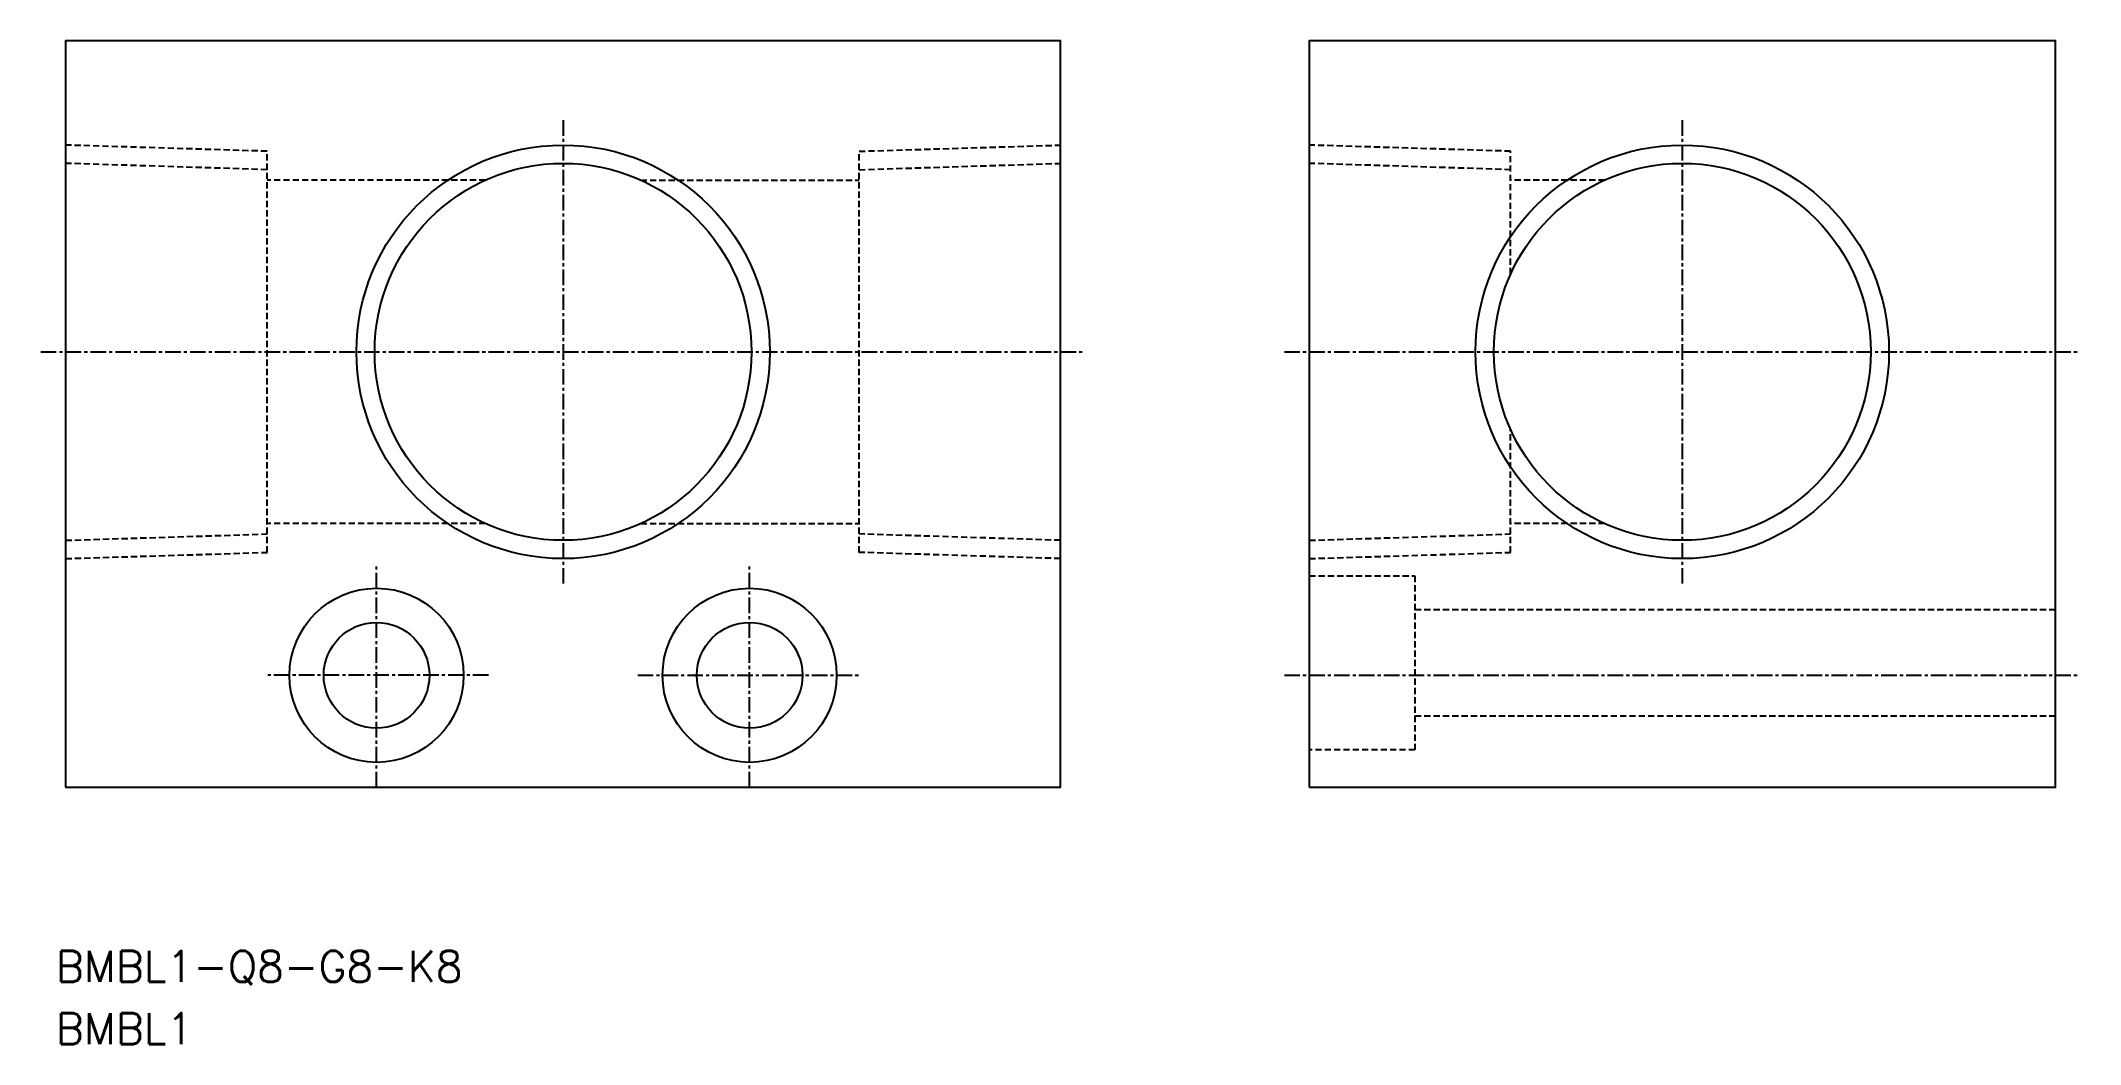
# Model space of a CAD drawing. Extents: x 76 to 240, y 54 to 135.
import ezdxf
from ezdxf.enums import TextEntityAlignment as Align

# ---------------------------------------------------------------- set-up
doc = ezdxf.new("R2010")
doc.units = 0
doc.linetypes.add('CENTER', pattern=[2, 1.25, -0.25, 0.25, -0.25])
doc.linetypes.add('DASHED', pattern=[0.75, 0.5, -0.25])
doc.layers.get('0').update_dxf_attribs({"linetype": 'CONTINUOUS'})
doc.layers.add('CENTER', color=1, linetype='CENTER')
doc.styles.get("Standard").update_dxf_attribs({"font": 'txt.shx', "bigfont": 'extfont.shx'})

msp = doc.modelspace()

# ---------------------------------------------------------------- linework, layer by layer
at = {"color": 3, "linetype": 'DASHED'}
for p, q in [((93.95, 126.12), (77.75, 126.62)), ((141.55, 126.12), (157.75, 126.62)), ((193.95, 126.12), (177.75, 126.62)), ((93.95, 124.64), (77.75, 125.15)), ((93.95, 93.88), (93.95, 126.12)), ((141.55, 93.88), (141.55, 126.12)), ((141.55, 124.64), (157.75, 125.15)), ((193.95, 124.64), (177.75, 125.15)), ((193.95, 116.24), (193.95, 126.12)), ((111.51, 123.8), (93.95, 123.8)), ((123.99, 123.8), (141.55, 123.8)), ((201.51, 123.8), (193.95, 123.8)), ((193.95, 93.88), (193.95, 103.76)), ((77.75, 94.85), (93.95, 95.36)), ((111.51, 96.2), (93.95, 96.2)), ((123.99, 96.2), (141.55, 96.2)), ((157.75, 94.85), (141.55, 95.36)), ((177.75, 94.85), (193.95, 95.36)), ((201.51, 96.2), (193.95, 96.2)), ((77.75, 93.38), (93.95, 93.88)), ((157.75, 93.38), (141.55, 93.88)), ((177.75, 93.38), (193.95, 93.88)), ((177.75, 91.99), (186.25, 91.99)), ((186.25, 91.99), (186.25, 78)), ((237.75, 89.25), (186.25, 89.25)), ((186.25, 80.75), (237.75, 80.75)), ((186.25, 78), (177.75, 78))]:
    msp.add_line(p, q, dxfattribs=at)
at = {"color": 7, "linetype": 'CONTINUOUS'}
for points in [[(77.75, 75), (157.75, 75), (157.75, 135), (77.75, 135)], [(177.75, 75), (237.75, 75), (237.75, 135), (177.75, 135)]]:
    msp.add_lwpolyline(points, close=True, dxfattribs=at)
at = {"color": 3, "linetype": 'CONTINUOUS'}
for centre in [(117.75, 110), (207.75, 110)]:
    msp.add_circle(centre, 16.62, dxfattribs=at)
at = {"color": 7, "linetype": 'CONTINUOUS'}
for centre, radius in [((117.75, 110), 15.15), ((207.75, 110), 15.15), ((102.75, 84), 7), ((132.75, 84), 7), ((102.75, 84), 4.25), ((132.75, 84), 4.25)]:
    msp.add_circle(centre, radius, dxfattribs=at)
at = {"layer": 'CENTER', "color": 1, "linetype": 'CENTER'}
for p, q in [((117.75, 128.62), (117.75, 91.38)), ((207.75, 128.62), (207.75, 91.38)), ((75.75, 110), (159.75, 110)), ((175.75, 110), (239.75, 110)), ((102.75, 75), (102.75, 93)), ((132.75, 75), (132.75, 93)), ((111.75, 84), (93.75, 84)), ((123.75, 84), (141.75, 84)), ((175.75, 84), (239.75, 84))]:
    msp.add_line(p, q, dxfattribs=at)

# ---------------------------------------------------------------- texts
at = {"color": 7, "linetype": 'CONTINUOUS'}
for s, p in [('BMBL1-Q8-G8-K8', (76.97, 60.6)), ('BMBL1', (76.97, 55.6))]:
    msp.add_text(s, height=2.5, dxfattribs=at).set_placement(p, align=Align.MIDDLE_LEFT)

doc.saveas('drawing.dxf')
